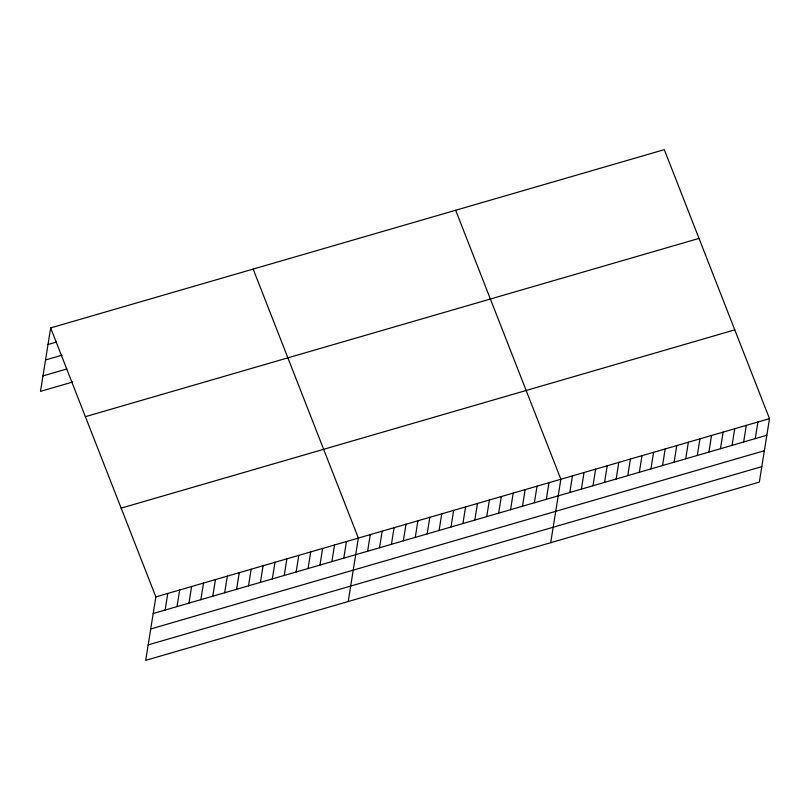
<?xml version="1.0" encoding="UTF-8"?>
<svg xmlns="http://www.w3.org/2000/svg" width="810" height="810" viewBox="0 0 810 810"><rect width="100%" height="100%" fill="white"/><g stroke="black" fill="none" stroke-linecap="round" stroke-linejoin="round"><path stroke-width="1.21" d="M50.665 327.908L155.864 596.899L145.699 660.352L759.335 482.092L769.5 418.638L664.301 149.648L50.665 327.908L40.5 391.362L72.657 382.016M165.119 610.051L167.781 593.436M177.025 606.589L179.688 589.974M188.943 603.126L191.606 586.521M200.85 599.673L203.512 583.058M212.767 596.211L215.43 579.596M224.674 592.748L227.337 576.133M236.591 589.285L239.244 572.68M248.498 585.832L251.161 569.217M260.415 582.37L263.068 565.755M272.322 578.907L274.985 562.292M284.229 575.444L286.892 558.839M296.146 571.992L298.809 555.376M308.053 568.529L310.716 551.914M319.97 565.066L322.633 548.451M331.877 561.603L334.54 544.998M343.794 558.151L346.457 541.536M348.199 601.526L358.364 538.073L253.165 269.082M367.618 551.225L370.281 534.61M379.525 547.762L382.188 531.158M391.443 544.31L394.095 527.695M403.35 540.847L406.012 524.232M415.267 537.384L417.919 520.769M427.174 533.922L429.837 517.307M439.091 530.459L441.744 513.854M450.998 527.006L453.661 510.391M462.905 523.543L465.568 506.928M474.822 520.081L477.485 503.466M486.729 516.618L489.392 500.013M498.646 513.165L501.309 496.55M510.553 509.703L513.216 493.087M522.47 506.24L525.133 489.625M534.377 502.777L537.04 486.172M546.294 499.325L548.957 482.709M550.699 542.7L560.864 479.247L455.666 210.256M569.794 492.49L572.457 475.885M581.388 489.129L584.051 472.513M592.981 485.757L595.633 469.142M604.564 482.395L607.227 465.78M616.157 479.024L618.82 462.409M627.75 475.662L630.413 459.047M639.343 472.291L641.996 455.676M650.926 468.919L653.589 452.314M662.519 465.558L665.182 448.942M674.112 462.186L676.775 445.581M685.706 458.825L688.368 442.209M697.299 455.453L699.951 438.838M708.882 452.091L711.544 435.476M720.475 448.72L723.138 432.105M732.068 445.358L734.731 428.743M743.661 441.987L746.314 425.371M755.244 438.615L757.907 422.01M48.003 344.523L56.346 342.103M45.522 359.974L62.208 355.134M42.981 375.901L66.795 368.985M85.384 416.674L699.01 238.413M121.146 508.133L734.781 329.873M155.864 596.899L769.5 418.638M153.201 613.514L766.837 435.253M150.731 628.965L764.367 450.714M148.179 644.892L761.815 466.631"/></g></svg>
